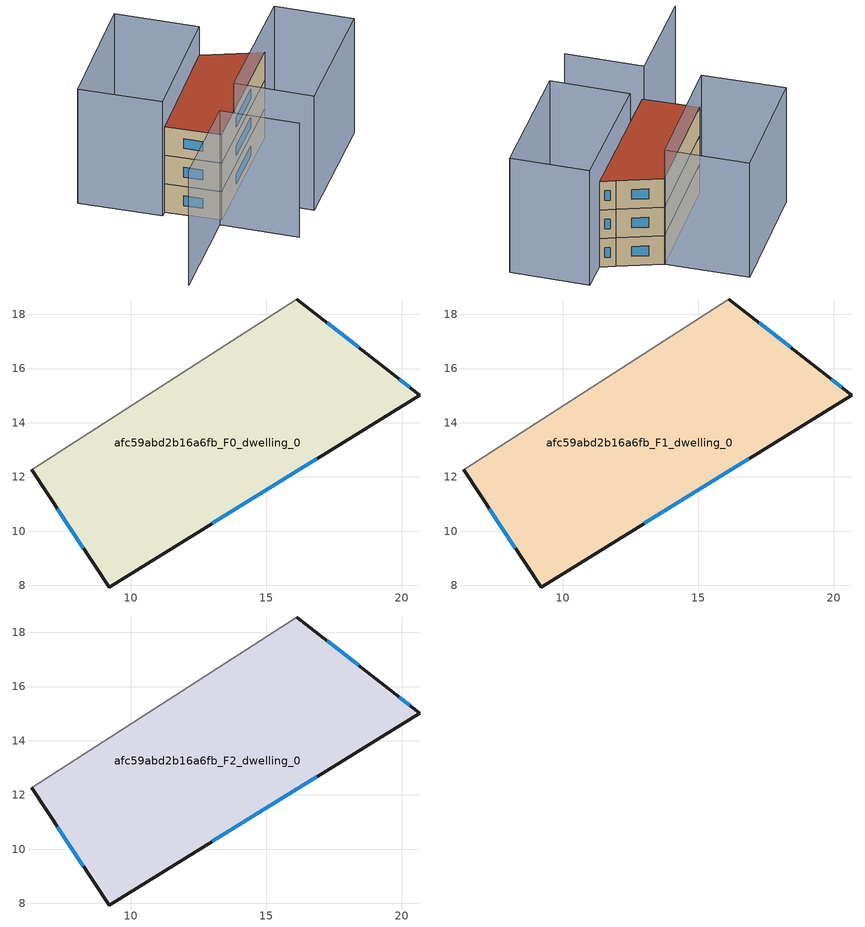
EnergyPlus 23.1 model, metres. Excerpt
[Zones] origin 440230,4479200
afc59abd2b16a6fb_F0_dwelling_0
 floor ground (EU_floor_Construction): 19.53,15.89 20.67,15.02 9.2,7.94 6.34,12.27 16.12,18.56 z0
 wall outside (EU_wall_Construction): 6.34,12.27 9.2,7.94 20.67,15.02 19.53,15.89 16.12,18.56 z0:3
 wall adiabatic (EU_wall_Construction): 16.12,18.56 6.34,12.27 z0:3
 window (EU_Window_Construction): 20.29,15.31 19.91,15.6 / 13,10.29 16.87,12.67 / 7.29,10.84 8.25,9.38 / 18.4,16.78 17.25,17.68 z0.99:2.01
afc59abd2b16a6fb_F1_dwelling_0
 floor to afc59abd2b16a6fb_F0_dwelling_0 (EU_floor_Construction): 19.53,15.89 20.67,15.02 9.2,7.94 6.34,12.27 16.12,18.56 z3
 wall outside (EU_wall_Construction): 6.34,12.27 9.2,7.94 20.67,15.02 19.53,15.89 16.12,18.56 z3:6
 wall adiabatic (EU_wall_Construction): 16.12,18.56 6.34,12.27 z3:6
 window (EU_Window_Construction): 20.29,15.31 19.91,15.6 / 13,10.29 16.87,12.67 / 7.29,10.84 8.25,9.38 / 18.4,16.78 17.25,17.68 z3.99:5.01
afc59abd2b16a6fb_F2_dwelling_0
 floor to afc59abd2b16a6fb_F1_dwelling_0 (EU_floor_Construction): 19.53,15.89 20.67,15.02 9.2,7.94 6.34,12.27 16.12,18.56 z6
 wall outside (EU_wall_Construction): 6.34,12.27 9.2,7.94 20.67,15.02 19.53,15.89 16.12,18.56 z6:9
 wall adiabatic (EU_wall_Construction): 16.12,18.56 6.34,12.27 z6:9
 window (EU_Window_Construction): 20.29,15.31 19.91,15.6 / 13,10.29 16.87,12.67 / 7.29,10.84 8.25,9.38 / 18.4,16.78 17.25,17.68 z6.99:8.01
 roof outside (EU_roof_Construction): 20.67,15.02 19.53,15.89 16.12,18.56 6.34,12.27 9.2,7.94 z9
shading: 0.25,2.38 8.61,7.58 / 8.61,7.58 12.44,1.43 / 12.39,9.91 23.15,16.55 / 23.15,16.55 26.99,10.34 / 26.99,10.34 16.23,3.7 / 16.23,3.7 12.39,9.91 / 16.12,18.56 5.84,11.95 / 5.84,11.95 1.68,18.41 / 1.68,18.41 11.96,25.03 / 11.96,25.03 16.12,18.56 z0:12
[Building]
EU S2 Campaign: North Axis=0; Terrain=City; Solar Distribution=FullExterior
[Site:Location]
Madrid: Latitude=40.5; Longitude=-3.5; Time Zone=1; Elevation=609
[SizingPeriod:WeatherFileDays]
AnnualSizingPeriod: Begin Month=1; Begin Day of Month=1; End Month=12; End Day of Month=31; Day of Week for Start Day=Monday; Use Weather File Daylight Saving Period=No; Use Weather File Rain and Snow Indicators=No
[MATERIAL]
EU_InternalMass_Material: Roughness=MediumRough; Thickness=0.1; Conductivity=1; Density=1800; Specific Heat=900; Thermal Absorptance=0.9; Solar Absorptance=0.7; Visible Absorptance=0.7
[MATERIAL:NOMASS] Roughness=MediumRough; Thermal Absorptance=0.9; Solar Absorptance=0.7; Visible Absorptance=0.7
Name | Thermal Resistance
EU_wall_NoMass | 0.609216
EU_roof_NoMass | 0.513268
EU_floor_NoMass | 0.568163
[WINDOWMATERIAL:SIMPLEGLAZINGSYSTEM]
EU_Window_SimpleGlazing: UFactor=5.50606; Solar Heat Gain Coefficient=0.85; Visible Transmittance=0.85
[CONSTRUCTION]
EU_wall_Construction: EU_wall_NoMass
EU_roof_Construction: EU_roof_NoMass
EU_floor_Construction: EU_floor_NoMass
EU_Window_Construction: EU_Window_SimpleGlazing
EU_InternalMass_Construction: EU_InternalMass_Material
[ZONE] Type=1; Multiplier=1; Ceiling Height=autocalculate; Volume=199.626; Floor Area=autocalculate; Part of Total Floor Area=Yes
afc59abd2b16a6fb_F0_dwelling_0; afc59abd2b16a6fb_F1_dwelling_0; afc59abd2b16a6fb_F2_dwelling_0
[INTERNALMASS] Construction=EU_InternalMass_Construction; Surface Area=66.542
Name | Zone or ZoneList
afc59abd2b16a6fb_F0_dwelling_0_EU_InternalMass | afc59abd2b16a6fb_F0_dwelling_0
afc59abd2b16a6fb_F1_dwelling_0_EU_InternalMass | afc59abd2b16a6fb_F1_dwelling_0
afc59abd2b16a6fb_F2_dwelling_0_EU_InternalMass | afc59abd2b16a6fb_F2_dwelling_0
[OTHEREQUIPMENT] Fuel Type=Electricity; Design Level Calculation Method=Watts/Area; Power per Zone Floor Area=1; Fraction Latent=0; Fraction Radiant=0; Fraction Lost=0; Carbon Dioxide Generation Rate=0; EndUse Subcategory=EU_Step8_InternalGains
Name | Zone or ZoneList or Space or SpaceList | Schedule
EU_Step8_InternalGain_afc59abd2b16a6fb_F0_dwelling_0_f000 | afc59abd2b16a6fb_F0_dwelling_0 | EU_Step8_GainSchedule_afc59abd2b16a6fb_F0_dwelling_0_f000
EU_Step8_InternalGain_afc59abd2b16a6fb_F1_dwelling_0_f000 | afc59abd2b16a6fb_F1_dwelling_0 | EU_Step8_GainSchedule_afc59abd2b16a6fb_F1_dwelling_0_f000
EU_Step8_InternalGain_afc59abd2b16a6fb_F2_dwelling_0_f000 | afc59abd2b16a6fb_F2_dwelling_0 | EU_Step8_GainSchedule_afc59abd2b16a6fb_F2_dwelling_0_f000
[ZONEVENTILATION:DESIGNFLOWRATE] Schedule=EU_AlwaysOn; Design Flow Rate Calculation Method=AirChanges/Hour; Air Changes per Hour=0.752966; Ventilation Type=Natural; Fan Pressure Rise=0; Fan Total Efficiency=1; Constant Term Coefficient=1; Temperature Term Coefficient=0; Velocity Term Coefficient=0; Velocity Squared Term Coefficient=0; Minimum Indoor Temperature=-100; Maximum Indoor Temperature=100; Delta Temperature=-100; Minimum Outdoor Temperature=-100; Maximum Outdoor Temperature=100; Maximum Wind Speed=40
Name | Zone or ZoneList or Space or SpaceList
EU_ConstantAir_afc59abd2b16a6fb_F0_dwelling_0 | afc59abd2b16a6fb_F0_dwelling_0
EU_ConstantAir_afc59abd2b16a6fb_F1_dwelling_0 | afc59abd2b16a6fb_F1_dwelling_0
EU_ConstantAir_afc59abd2b16a6fb_F2_dwelling_0 | afc59abd2b16a6fb_F2_dwelling_0
[HVACTEMPLATE:THERMOSTAT] Constant Heating Setpoint=20; Constant Cooling Setpoint=50
EU_HeatOnly_afc59abd2b16a6fb_F0_dwelling_0; EU_HeatOnly_afc59abd2b16a6fb_F1_dwelling_0; EU_HeatOnly_afc59abd2b16a6fb_F2_dwelling_0
[HVACTEMPLATE:ZONE:IDEALLOADSAIRSYSTEM] System Availability Schedule=EU_AlwaysOn; Maximum Heating Supply Air Temperature=50; Minimum Cooling Supply Air Temperature=13; Maximum Heating Supply Air Humidity Ratio=0.0156; Minimum Cooling Supply Air Humidity Ratio=0.0077; Heating Limit=NoLimit; Cooling Limit=NoLimit; Heating Availability Schedule=EU_AlwaysOn; Cooling Availability Schedule=EU_CoolingOff; Dehumidification Control Type=ConstantSensibleHeatRatio; Cooling Sensible Heat Ratio=0.7; Dehumidification Setpoint=60; Humidification Control Type=None; Humidification Setpoint=30; Outdoor Air Method=None; Outdoor Air Flow Rate per Person=0.00944; Outdoor Air Flow Rate per Zone Floor Area=0; Outdoor Air Flow Rate per Zone=0; Demand Controlled Ventilation Type=None; Outdoor Air Economizer Type=NoEconomizer; Heat Recovery Type=None; Sensible Heat Recovery Effectiveness=0.7; Latent Heat Recovery Effectiveness=0.65
Name | Template Thermostat
afc59abd2b16a6fb_F0_dwelling_0 | EU_HeatOnly_afc59abd2b16a6fb_F0_dwelling_0
afc59abd2b16a6fb_F1_dwelling_0 | EU_HeatOnly_afc59abd2b16a6fb_F1_dwelling_0
afc59abd2b16a6fb_F2_dwelling_0 | EU_HeatOnly_afc59abd2b16a6fb_F2_dwelling_0
[SIZING:ZONE] Zone Cooling Design Supply Air Temperature Input Method=SupplyAirTemperature; Zone Cooling Design Supply Air Temperature=13; Zone Heating Design Supply Air Temperature Input Method=SupplyAirTemperature; Zone Heating Design Supply Air Temperature=50; Zone Cooling Design Supply Air Humidity Ratio=0.008; Zone Heating Design Supply Air Humidity Ratio=0.008; Cooling Design Air Flow Method=DesignDay; Cooling Design Air Flow Rate=0; Cooling Minimum Air Flow per Zone Floor Area=0.000762; Cooling Minimum Air Flow=0; Cooling Minimum Air Flow Fraction=0.2; Heating Design Air Flow Method=DesignDay; Heating Design Air Flow Rate=0; Heating Maximum Air Flow per Zone Floor Area=0.002032; Heating Maximum Air Flow=0.141576; Heating Maximum Air Flow Fraction=0.3; Account for Dedicated Outdoor Air System=No; Dedicated Outdoor Air System Control Strategy=NeutralSupplyAir; Dedicated Outdoor Air Low Setpoint Temperature for Design=autosize; Dedicated Outdoor Air High Setpoint Temperature for Design=autosize; Zone Load Sizing Method=Sensible Load Only No Latent Load; Zone Latent Cooling Design Supply Air Humidity Ratio Input Method=HumidityRatioDifference; Zone Cooling Design Supply Air Humidity Ratio Difference=0.005; Zone Latent Heating Design Supply Air Humidity Ratio Input Method=HumidityRatioDifference; Zone Humidification Design Supply Air Humidity Ratio Difference=0.005
afc59abd2b16a6fb_F0_dwelling_0; afc59abd2b16a6fb_F1_dwelling_0; afc59abd2b16a6fb_F2_dwelling_0
[SCHEDULE:CONSTANT]
Name | Hourly Value
EU_AlwaysOn | 1
EU_CoolingOff | 0
[SCHEDULE:FILE] Column Number=1; Rows to Skip at Top=0; Number of Hours of Data=8760; Column Separator=Comma; Interpolate to Timestep=No; Minutes per Item=60; Adjust Schedule for Daylight Savings=Yes
Name | File
EU_Step8_GainSchedule_afc59abd2b16a6fb_F0_dwelling_0_f000 | ../../schedules/afc59abd2b16a6fb/afc59abd2b16a6fb_F0_dwelling_0_f000_gain.csv
EU_Step8_GainSchedule_afc59abd2b16a6fb_F1_dwelling_0_f000 | ../../schedules/afc59abd2b16a6fb/afc59abd2b16a6fb_F1_dwelling_0_f000_gain.csv
EU_Step8_GainSchedule_afc59abd2b16a6fb_F2_dwelling_0_f000 | ../../schedules/afc59abd2b16a6fb/afc59abd2b16a6fb_F2_dwelling_0_f000_gain.csv
